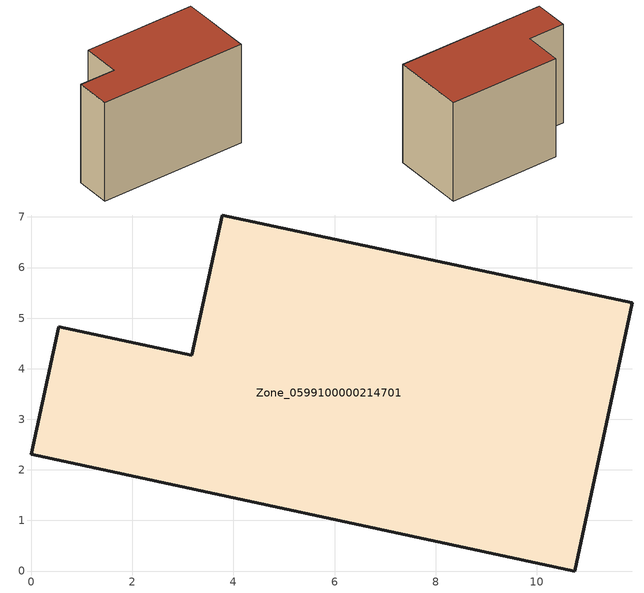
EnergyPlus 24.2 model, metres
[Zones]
Zone_0599100000214701
 floor ground (C_G): 10.75,0 0,2.31 0.55,4.83 3.18,4.27 3.78,7.04 11.89,5.3 z0
 wall outside (C_F): 3.18,4.27 0.55,4.83 0,2.31 10.75,0 11.89,5.3 3.78,7.04 3.18,4.27 z0:7.74
 roof outside (C_R): 11.89,5.3 3.78,7.04 3.18,4.27 0.55,4.83 0,2.31 10.75,0 z7.74
[BUILDING]
Pand.0599100000214701: North Axis=0; Terrain=City; Loads Convergence Tolerance Value=0.04; Temperature Convergence Tolerance Value=0.4; Solar Distribution=FullExterior; Maximum Number of Warmup Days=25; Minimum Number of Warmup Days=1
[Site:Location]
Rotterdam.The.Hague.AP_ZH_NLD Design_Conditions: Latitude=51.96; Longitude=4.45; Time Zone=1; Elevation=-4.5
[SITE:GROUNDTEMPERATURE:BUILDINGSURFACE]
18, 18, 18, 18, 18, 18, 18, 18, 18, 18, 18, 18
[MATERIAL] Thermal Absorptance=0.9; Solar Absorptance=0.7; Visible Absorptance=0.7
Name | Roughness | Thickness | Conductivity | Density | Specific Heat
G.TI.1975-1991 | MediumSmooth | 0.15 | 0.288461 | 540 | 1210
F.TI.1975-1991 | Rough | 0.3 | 0.230769 | 1920 | 840
R.TI.1975-1991 | MediumRough | 0.2 | 0.153846 | 1500 | 1000
[CONSTRUCTION]
C_G: G.TI.1975-1991
C_F: F.TI.1975-1991
C_R: R.TI.1975-1991
[ZONE]
Zone_0599100000214701: Type=1; Multiplier=1; Ceiling Height=Autocalculate; Volume=Autocalculate; Floor Area=autocalculate; Part of Total Floor Area=Yes
[ZONEINFILTRATION:DESIGNFLOWRATE]
Infil_Zone_0599100000214701: Zone or ZoneList or Space or SpaceList=Zone_0599100000214701; Schedule=AlwaysOn; Design Flow Rate Calculation Method=Flow/Area; Flow Rate per Floor Area=0.003; Constant Term Coefficient=1; Temperature Term Coefficient=0; Velocity Term Coefficient=0; Velocity Squared Term Coefficient=0
[HVACTEMPLATE:ZONE:IDEALLOADSAIRSYSTEM]
Zone_0599100000214701: Maximum Heating Supply Air Temperature=50; Minimum Cooling Supply Air Temperature=13; Maximum Heating Supply Air Humidity Ratio=0.0156; Minimum Cooling Supply Air Humidity Ratio=0.0077; Heating Limit=NoLimit; Cooling Limit=NoLimit; Dehumidification Control Type=ConstantSensibleHeatRatio; Cooling Sensible Heat Ratio=0.7; Dehumidification Setpoint=60; Humidification Control Type=None; Humidification Setpoint=30; Outdoor Air Method=None; Outdoor Air Flow Rate per Person=0.00944; Outdoor Air Flow Rate per Zone Floor Area=0; Outdoor Air Flow Rate per Zone=0; Demand Controlled Ventilation Type=None; Outdoor Air Economizer Type=NoEconomizer; Heat Recovery Type=None; Sensible Heat Recovery Effectiveness=0.7; Latent Heat Recovery Effectiveness=0.65
[ZONECONTROL:THERMOSTAT]
ThermostatControl_Zone_0599100000214701: Zone or ZoneList=Zone_0599100000214701; Control Type Schedule=DualSetpointControlType; Control 1=Thermostat_Zone_0599100000214701; Temperature Difference Between Cutout And Setpoint=0
[THERMOSTATSETPOINT:DUALSETPOINT]
Thermostat_Zone_0599100000214701: Heating Setpoint Temperature Schedule=HeatingSetpoint_Zone_0599100000214701; Cooling Setpoint Temperature Schedule=CoolingSetpoint_Zone_0599100000214701
[SCHEDULE:COMPACT]
HeatingSetpoint_Zone_0599100000214701: Through: 12/31, For: AllDays, Until: 24:00, 21
CoolingSetpoint_Zone_0599100000214701: Through: 12/31, For: AllDays, Until: 24:00, 24
DualSetpointControlType: Through: 12/31, For: AllDays, Until: 24:00, 4
AlwaysOn: Through: 12/31, For: AllDays, Until: 24:00, 1
